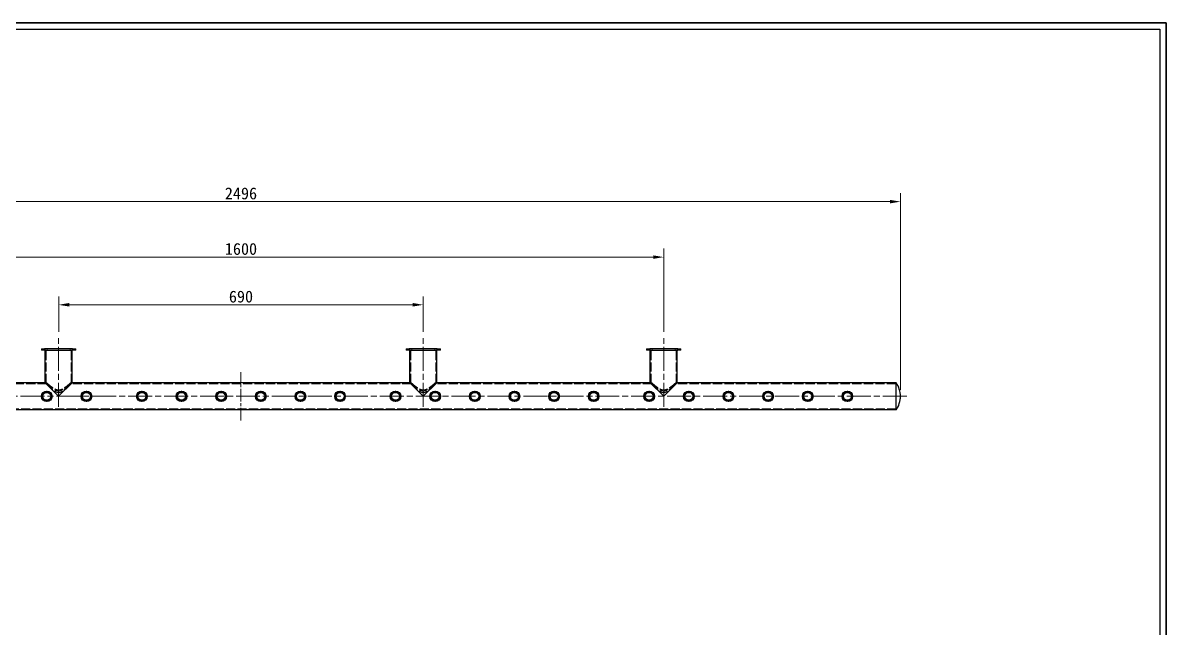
# Model space of a CAD drawing. Header units: millimetres. Extents: x 48 to 3316, y 44 to 2332.
# Drawn here: x 1153 to 3316, y 1188 to 2332 of the extents above; entities that cross this region are included whole.
import ezdxf

# ---------------------------------------------------------------- set-up
doc = ezdxf.new("R2010")
doc.units = ezdxf.units.MM
doc.header["$LTSCALE"] = 8
doc.linetypes.add('CHAIN', pattern=[0.3543, 0.2362, -0.0295, 0.0591, -0.0295])
doc.linetypes.add('DASHED', pattern=[0.2067, 0.1654, -0.0413])
for name, color, linetype, lineweight, true_color in [('中心线 (ISO)', 1, 'CHAIN', 18, 0xff0000), ('尺寸 (ISO)', 7, 'Continuous', 18, 0x008000), ('隐藏 (ISO)', 5, 'DASHED', 18, 0x0000ff)]:
    doc.layers.add(name, color=color, linetype=linetype, lineweight=lineweight, true_color=true_color)
doc.layers.add('可见 (ISO)', color=7, linetype='Continuous', lineweight=25)
doc.layers.add('图框 (ISO)', color=7, linetype='Continuous', lineweight=35)
doc.styles.add('文本样式74', font='SimSun.ttf')
doc.styles.add('最新国标', font='simfang.ttf')
doc.dimstyles.new('默认 (GB)', dxfattribs={"dimscale": 8, "dimtxt": 2.8, "dimasz": 2.5, "dimexe": 2, "dimexo": 1.5, "dimgap": 0.5, "dimtad": 1, "dimtoh": 1, "dimdsep": 46, "dimtxsty": '最新国标', "dimcen": 0.09, "dimdle": 10, "dimclrd": 256, "dimclre": 256, "dimclrt": 256, "dimaunit": 1, "dimadec": 3, "dimazin": 2, "dimtfac": 0.535714, "dimtdec": 3, "dimtmove": 0, "dimatfit": 3, "dimfxl": 0, "dimtolj": 1, "dimlwd": -1, "dimlwe": -1, "dimarcsym": 0})

# ---------------------------------------------------------------- blocks, each defined once
blk = doc.blocks.new('图框 最新国标')
at = {"layer": '图框 (ISO)'}
for p, q in [((6, 291.5), (414.5, 291.5)), ((414.5, 291.5), (414.5, 5.5))]:
    blk.add_line(p, q, dxfattribs=at)
at = {"layer": '图框 (ISO)', "color": 7, "linetype": 'Continuous', "lineweight": 25}
for p, q in [((18, 290), (413, 290)), ((18, 290), (413, 290)), ((413, 290), (413, 7)), ((413, 290), (413, 7))]:
    blk.add_line(p, q, dxfattribs=at)
at = {"layer": '图框 (ISO)', "style": '文本样式74'}
blk.add_attdef('零件代号_001', (44.43, 287.25), '', height=2.5, rotation=180, dxfattribs=at)
blk = doc.blocks.new('*D5')
at = {"layer": 'Defpoints', "color": 0, "transparency": 16777216}
for p in [(1910.3, 1799.1), (1220.3, 1736.1), (1910.3, 1736.1)]:
    blk.add_point(p, dxfattribs=at)
at = {"layer": '尺寸 (ISO)', "color": 116, "true_color": 0x00803f, "transparency": 16777216}
for p, q in [((1220.3, 1748.1), (1220.3, 1815.1)), ((1240.3, 1799.1), (1890.3, 1799.1)), ((1910.3, 1748.1), (1910.3, 1815.1))]:
    blk.add_line(p, q, dxfattribs=at)
for points in [[(1240.3, 1802.5), (1240.3, 1795.8), (1220.3, 1799.1)], [(1890.3, 1802.5), (1890.3, 1795.8), (1910.3, 1799.1)]]:
    blk.add_solid(points, dxfattribs=at)
at = {"layer": '尺寸 (ISO)', "transparency": 16777216, "insert": (1565.3, 1814.5), "char_height": 22.4, "attachment_point": 5, "style": '最新国标'}
blk.add_mtext('\\A1;690', dxfattribs=at)
blk = doc.blocks.new('*D6')
at = {"layer": 'Defpoints', "color": 0, "transparency": 16777216}
for p in [(2365.3, 1889.3), (765.3, 1736.1), (2365.3, 1736.1)]:
    blk.add_point(p, dxfattribs=at)
at = {"layer": '尺寸 (ISO)', "color": 116, "true_color": 0x00803f, "transparency": 16777216}
for p, q in [((765.3, 1748.1), (765.3, 1905.3)), ((2365.3, 1748.1), (2365.3, 1905.3)), ((785.3, 1889.3), (2345.3, 1889.3))]:
    blk.add_line(p, q, dxfattribs=at)
for points in [[(785.3, 1892.6), (785.3, 1885.9), (765.3, 1889.3)], [(2345.3, 1892.6), (2345.3, 1885.9), (2365.3, 1889.3)]]:
    blk.add_solid(points, dxfattribs=at)
at = {"layer": '尺寸 (ISO)', "transparency": 16777216, "insert": (1565.3, 1904.6), "char_height": 22.4, "attachment_point": 5, "style": '最新国标'}
blk.add_mtext('\\A1;1600', dxfattribs=at)
blk = doc.blocks.new('*D7')
at = {"layer": 'Defpoints', "color": 0, "transparency": 16777216}
for p in [(317.3, 1994.1), (317.3, 1626.1), (2813.3, 1626.1)]:
    blk.add_point(p, dxfattribs=at)
at = {"layer": '尺寸 (ISO)', "color": 116, "true_color": 0x00803f, "transparency": 16777216}
for p, q in [((317.3, 1638.1), (317.3, 2010.1)), ((2793.3, 1994.1), (337.3, 1994.1)), ((2813.3, 1638.1), (2813.3, 2010.1))]:
    blk.add_line(p, q, dxfattribs=at)
for points in [[(337.3, 1997.5), (337.3, 1990.8), (317.3, 1994.1)], [(2793.3, 1997.5), (2793.3, 1990.8), (2813.3, 1994.1)]]:
    blk.add_solid(points, dxfattribs=at)
at = {"layer": '尺寸 (ISO)', "transparency": 16777216, "insert": (1565.3, 2009.5), "char_height": 22.4, "attachment_point": 5, "style": '最新国标'}
blk.add_mtext('\\A1;2496', dxfattribs=at)

msp = doc.modelspace()

# ---------------------------------------------------------------- linework, layer by layer
at = {"layer": '中心线 (ISO)', "ltscale": 23.990969}
for p, q in [((1220.267, 1606.13), (1220.267, 1736.13)), ((1910.267, 1606.13), (1910.267, 1736.13)), ((2365.267, 1606.13), (2365.267, 1736.13)), ((2825.267, 1626.13), (305.267, 1626.13))]:
    msp.add_line(p, q, dxfattribs=at)
at = {"layer": '中心线 (ISO)', "ltscale": 12.639884}
msp.add_line((1565.267, 1580.63), (1565.267, 1671.63), dxfattribs=at)
at = {"layer": '可见 (ISO)'}
for p, q in [((1187.767, 1716.13), (1193.767, 1716.13)), ((1187.767, 1716.13), (1187.767, 1713.13)), ((1193.767, 1713.13), (1187.767, 1713.13)), ((1246.767, 1716.13), (1193.767, 1716.13)), ((1193.767, 1713.13), (1246.767, 1713.13)), ((1194.767, 1651.63), (1194.767, 1713.13)), ((1245.767, 1651.63), (1245.767, 1713.13)), ((1246.767, 1716.13), (1252.767, 1716.13)), ((1252.767, 1713.13), (1246.767, 1713.13)), ((1252.767, 1713.13), (1252.767, 1716.13)), ((1877.767, 1716.13), (1883.767, 1716.13)), ((1877.767, 1716.13), (1877.767, 1713.13)), ((1883.767, 1713.13), (1877.767, 1713.13)), ((1936.767, 1716.13), (1883.767, 1716.13)), ((1883.767, 1713.13), (1936.767, 1713.13)), ((1884.767, 1651.63), (1884.767, 1713.13)), ((1935.767, 1651.63), (1935.767, 1713.13)), ((1936.767, 1716.13), (1942.767, 1716.13)), ((1942.767, 1713.13), (1936.767, 1713.13)), ((1942.767, 1713.13), (1942.767, 1716.13)), ((2332.767, 1716.13), (2338.767, 1716.13)), ((2332.767, 1716.13), (2332.767, 1713.13)), ((2338.767, 1713.13), (2332.767, 1713.13)), ((2391.767, 1716.13), (2338.767, 1716.13)), ((2338.767, 1713.13), (2391.767, 1713.13)), ((2339.767, 1651.63), (2339.767, 1713.13)), ((2390.767, 1651.63), (2390.767, 1713.13)), ((2391.767, 1716.13), (2397.767, 1716.13)), ((2397.767, 1713.13), (2391.767, 1713.13)), ((2397.767, 1713.13), (2397.767, 1716.13)), ((1194.767, 1651.63), (790.767, 1651.63)), ((1220.267, 1626.13), (1194.767, 1651.63)), ((1245.767, 1651.63), (1220.267, 1626.13)), ((1884.767, 1651.63), (1245.767, 1651.63)), ((1910.267, 1626.13), (1884.767, 1651.63)), ((1935.767, 1651.63), (1910.267, 1626.13)), ((2339.767, 1651.63), (1935.767, 1651.63)), ((2365.267, 1626.13), (2339.767, 1651.63)), ((2390.767, 1651.63), (2365.267, 1626.13)), ((2805.267, 1651.63), (2390.767, 1651.63)), ((2805.267, 1600.63), (2805.267, 1651.63)), ((2805.267, 1600.63), (2805.267, 1651.63)), ((2805.267, 1600.63), (325.267, 1600.63))]:
    msp.add_line(p, q, dxfattribs=at)
for centre, radius in [((1197.767, 1626.13), 10), ((1197.767, 1626.13), 9.5), ((1197.767, 1626.13), 9), ((1197.767, 1626.13), 7.5), ((1272.767, 1626.13), 10), ((1272.767, 1626.13), 9.5), ((1272.767, 1626.13), 9), ((1272.767, 1626.13), 7.5), ((1377.767, 1626.13), 10), ((1377.767, 1626.13), 9.5), ((1377.767, 1626.13), 9), ((1377.767, 1626.13), 7.5), ((1452.767, 1626.13), 10), ((1452.767, 1626.13), 9.5), ((1452.767, 1626.13), 9), ((1452.767, 1626.13), 7.5), ((1527.767, 1626.13), 10), ((1527.767, 1626.13), 9.5), ((1527.767, 1626.13), 9), ((1527.767, 1626.13), 7.5), ((1602.767, 1626.13), 10), ((1602.767, 1626.13), 9.5), ((1602.767, 1626.13), 9), ((1602.767, 1626.13), 7.5), ((1677.767, 1626.13), 10), ((1677.767, 1626.13), 9.5), ((1677.767, 1626.13), 9), ((1677.767, 1626.13), 7.5), ((1752.767, 1626.13), 10), ((1752.767, 1626.13), 9.5), ((1752.767, 1626.13), 9), ((1752.767, 1626.13), 7.5), ((1857.767, 1626.13), 10), ((1857.767, 1626.13), 9.5), ((1857.767, 1626.13), 9), ((1857.767, 1626.13), 7.5), ((1932.767, 1626.13), 10), ((1932.767, 1626.13), 9.5), ((1932.767, 1626.13), 9), ((1932.767, 1626.13), 7.5), ((2007.767, 1626.13), 10), ((2007.767, 1626.13), 9.5), ((2007.767, 1626.13), 9), ((2007.767, 1626.13), 7.5), ((2082.767, 1626.13), 10), ((2082.767, 1626.13), 9.5), ((2082.767, 1626.13), 9), ((2082.767, 1626.13), 7.5), ((2157.767, 1626.13), 10), ((2157.767, 1626.13), 9.5), ((2157.767, 1626.13), 9), ((2157.767, 1626.13), 7.5), ((2232.767, 1626.13), 10), ((2232.767, 1626.13), 9.5), ((2232.767, 1626.13), 9), ((2232.767, 1626.13), 7.5), ((2337.767, 1626.13), 10), ((2337.767, 1626.13), 9.5), ((2337.767, 1626.13), 9), ((2337.767, 1626.13), 7.5), ((2412.767, 1626.13), 10), ((2412.767, 1626.13), 9.5), ((2412.767, 1626.13), 9), ((2412.767, 1626.13), 7.5), ((2487.767, 1626.13), 10), ((2487.767, 1626.13), 9.5), ((2487.767, 1626.13), 9), ((2487.767, 1626.13), 7.5), ((2562.767, 1626.13), 10), ((2562.767, 1626.13), 9.5), ((2562.767, 1626.13), 9), ((2562.767, 1626.13), 7.5), ((2637.767, 1626.13), 10), ((2637.767, 1626.13), 9.5), ((2637.767, 1626.13), 9), ((2637.767, 1626.13), 7.5), ((2712.767, 1626.13), 10), ((2712.767, 1626.13), 9.5), ((2712.767, 1626.13), 9), ((2712.767, 1626.13), 7.5)]:
    msp.add_circle(centre, radius, dxfattribs=at)
for centre, start, end in [((2765.267, 1625.076), 1.257824, 33.578117), ((2765.267, 1627.184), 326.421883, 358.742176)]:
    msp.add_arc(centre, 48.012, start, end, dxfattribs=at)
at = {"layer": '隐藏 (ISO)', "ltscale": 0.714161}
for p, q in [((1191.967, 1713.13), (1191.967, 1716.13)), ((1194.767, 1716.13), (1194.767, 1713.13)), ((1194.767, 1713.13), (1194.767, 1716.13)), ((1198.567, 1713.13), (1198.567, 1716.13)), ((1241.967, 1713.13), (1241.967, 1716.13)), ((1245.767, 1716.13), (1245.767, 1713.13)), ((1245.767, 1713.13), (1245.767, 1716.13)), ((1248.567, 1713.13), (1248.567, 1716.13)), ((1881.967, 1713.13), (1881.967, 1716.13)), ((1884.767, 1716.13), (1884.767, 1713.13)), ((1884.767, 1713.13), (1884.767, 1716.13)), ((1888.567, 1713.13), (1888.567, 1716.13)), ((1931.967, 1713.13), (1931.967, 1716.13)), ((1935.767, 1716.13), (1935.767, 1713.13)), ((1935.767, 1713.13), (1935.767, 1716.13)), ((1938.567, 1713.13), (1938.567, 1716.13)), ((2336.967, 1713.13), (2336.967, 1716.13)), ((2339.767, 1716.13), (2339.767, 1713.13)), ((2339.767, 1713.13), (2339.767, 1716.13)), ((2343.567, 1713.13), (2343.567, 1716.13)), ((2386.967, 1713.13), (2386.967, 1716.13)), ((2390.767, 1716.13), (2390.767, 1713.13)), ((2390.767, 1713.13), (2390.767, 1716.13)), ((2393.567, 1713.13), (2393.567, 1716.13)), ((1197.767, 1651.63), (1194.767, 1651.63)), ((1245.767, 1651.63), (1242.767, 1651.63)), ((1887.767, 1651.63), (1884.767, 1651.63)), ((1935.767, 1651.63), (1932.767, 1651.63)), ((2342.767, 1651.63), (2339.767, 1651.63)), ((2390.767, 1651.63), (2387.767, 1651.63))]:
    msp.add_line(p, q, dxfattribs=at)
at = {"layer": '隐藏 (ISO)', "ltscale": 13.001935}
for p, q in [((1196.767, 1651.63), (1196.767, 1716.13)), ((1243.767, 1651.63), (1243.767, 1716.13)), ((1886.767, 1651.63), (1886.767, 1716.13)), ((1933.767, 1651.63), (1933.767, 1716.13)), ((2341.767, 1651.63), (2341.767, 1716.13)), ((2388.767, 1651.63), (2388.767, 1716.13)), ((1887.767, 1649.63), (1242.767, 1649.63))]:
    msp.add_line(p, q, dxfattribs=at)
at = {"layer": '隐藏 (ISO)', "ltscale": 13.049678}
for p, q in [((1197.767, 1649.63), (787.767, 1649.63)), ((2342.767, 1649.63), (1932.767, 1649.63))]:
    msp.add_line(p, q, dxfattribs=at)
at = {"layer": '隐藏 (ISO)', "ltscale": 0.476074}
for p, q in [((1196.767, 1651.63), (1194.767, 1651.63)), ((1197.767, 1649.63), (1197.767, 1651.63)), ((1242.767, 1649.63), (1242.767, 1651.63)), ((1245.767, 1651.63), (1243.767, 1651.63)), ((1886.767, 1651.63), (1884.767, 1651.63)), ((1887.767, 1649.63), (1887.767, 1651.63)), ((1932.767, 1649.63), (1932.767, 1651.63)), ((1935.767, 1651.63), (1933.767, 1651.63)), ((2341.767, 1651.63), (2339.767, 1651.63)), ((2342.767, 1649.63), (2342.767, 1651.63)), ((2387.767, 1649.63), (2387.767, 1651.63)), ((2390.767, 1651.63), (2388.767, 1651.63))]:
    msp.add_line(p, q, dxfattribs=at)
at = {"layer": '隐藏 (ISO)', "ltscale": 13.288391}
msp.add_line((2805.267, 1649.63), (2387.767, 1649.63), dxfattribs=at)
at = {"layer": '隐藏 (ISO)', "ltscale": 13.041375}
msp.add_line((2805.267, 1602.63), (325.267, 1602.63), dxfattribs=at)
at = {"layer": '隐藏 (ISO)', "ltscale": 16.148729}
for centre in [(1197.767, 1626.13), (1272.767, 1626.13), (1377.767, 1626.13), (1452.767, 1626.13), (1527.767, 1626.13), (1602.767, 1626.13), (1677.767, 1626.13), (1752.767, 1626.13), (1857.767, 1626.13), (1932.767, 1626.13), (2007.767, 1626.13), (2082.767, 1626.13), (2157.767, 1626.13), (2232.767, 1626.13), (2337.767, 1626.13), (2412.767, 1626.13), (2487.767, 1626.13), (2562.767, 1626.13), (2637.767, 1626.13), (2712.767, 1626.13)]:
    msp.add_circle(centre, 8.5, dxfattribs=at)
at = {"layer": '隐藏 (ISO)', "ltscale": 6.19681}
for centre, start, end in [((2765.267, 1625.076), 1.27106, 32.658904), ((2765.267, 1627.184), 327.341096, 358.72894)]:
    msp.add_arc(centre, 47.512, start, end, dxfattribs=at)
at = {"layer": '隐藏 (ISO)', "ltscale": 12.304975}
for points in [[(1243.767, 1651.63), (1243.767, 1651.63), (1243.603, 1651.478), (1242.951, 1650.879), (1242.463, 1650.432), (1241.221, 1649.303), (1240.466, 1648.621), (1238.779, 1647.118), (1237.846, 1646.298), (1235.829, 1644.566), (1234.661, 1643.583), (1232.161, 1641.586), (1230.83, 1640.571), (1228.055, 1638.684), (1226.619, 1637.813), (1223.597, 1636.486), (1222.013, 1636.029), (1218.521, 1636.029), (1216.937, 1636.486), (1213.915, 1637.813), (1212.479, 1638.684), (1209.704, 1640.571), (1208.374, 1641.586), (1205.874, 1643.583), (1204.705, 1644.566), (1202.688, 1646.298), (1201.756, 1647.118), (1200.068, 1648.621), (1199.313, 1649.303), (1198.071, 1650.432), (1197.584, 1650.879), (1196.931, 1651.478), (1196.767, 1651.63), (1196.767, 1651.63)], [(1933.767, 1651.63), (1933.767, 1651.63), (1933.603, 1651.478), (1932.951, 1650.879), (1932.463, 1650.432), (1931.221, 1649.303), (1930.466, 1648.621), (1928.779, 1647.118), (1927.846, 1646.298), (1925.829, 1644.566), (1924.661, 1643.583), (1922.161, 1641.586), (1920.83, 1640.571), (1918.055, 1638.684), (1916.619, 1637.813), (1913.597, 1636.486), (1912.013, 1636.029), (1908.521, 1636.029), (1906.937, 1636.486), (1903.915, 1637.813), (1902.479, 1638.684), (1899.704, 1640.571), (1898.374, 1641.586), (1895.874, 1643.583), (1894.705, 1644.566), (1892.688, 1646.298), (1891.756, 1647.118), (1890.068, 1648.621), (1889.313, 1649.303), (1888.071, 1650.432), (1887.584, 1650.879), (1886.931, 1651.478), (1886.767, 1651.63), (1886.767, 1651.63)], [(2388.767, 1651.63), (2388.767, 1651.63), (2388.603, 1651.478), (2387.951, 1650.879), (2387.463, 1650.432), (2386.221, 1649.303), (2385.466, 1648.621), (2383.779, 1647.118), (2382.846, 1646.298), (2380.829, 1644.566), (2379.661, 1643.583), (2377.161, 1641.586), (2375.83, 1640.571), (2373.055, 1638.684), (2371.619, 1637.813), (2368.597, 1636.486), (2367.013, 1636.029), (2363.521, 1636.029), (2361.937, 1636.486), (2358.915, 1637.813), (2357.479, 1638.684), (2354.704, 1640.571), (2353.374, 1641.586), (2350.874, 1643.583), (2349.705, 1644.566), (2347.688, 1646.298), (2346.756, 1647.118), (2345.068, 1648.621), (2344.313, 1649.303), (2343.071, 1650.432), (2342.584, 1650.879), (2341.931, 1651.478), (2341.767, 1651.63), (2341.767, 1651.63)]]:
    msp.add_open_spline(points, degree=3, knots=[4.00489154, 4.00489154, 4.00489154, 4.00489154, 4.48234867, 4.48234867, 4.9598058, 4.9598058, 5.43726292, 5.43726292, 5.91472005, 5.91472005, 6.43848581, 6.43848581, 6.96225157, 6.96225157, 7.48601732, 7.48601732, 8.00978308, 8.00978308, 8.53354884, 8.53354884, 9.05731459, 9.05731459, 9.58108035, 9.58108035, 10.10484611, 10.10484611, 10.58230323, 10.58230323, 11.05976036, 11.05976036, 11.53721749, 11.53721749, 12.01467462, 12.01467462, 12.01467462, 12.01467462], dxfattribs=at)
at = {"layer": '隐藏 (ISO)', "ltscale": 11.591634}
for points in [[(1242.767, 1651.63), (1242.767, 1651.63), (1242.612, 1651.493), (1241.994, 1650.95), (1241.531, 1650.544), (1240.347, 1649.52), (1239.626, 1648.901), (1238.006, 1647.542), (1237.108, 1646.801), (1235.185, 1645.266), (1234.081, 1644.409), (1231.7, 1642.684), (1230.425, 1641.814), (1227.745, 1640.227), (1226.343, 1639.51), (1223.41, 1638.459), (1221.878, 1638.13), (1218.656, 1638.13), (1217.124, 1638.459), (1214.192, 1639.51), (1212.79, 1640.227), (1210.11, 1641.814), (1208.834, 1642.684), (1206.454, 1644.409), (1205.349, 1645.266), (1203.426, 1646.801), (1202.528, 1647.542), (1200.909, 1648.901), (1200.187, 1649.52), (1199.003, 1650.544), (1198.54, 1650.95), (1197.922, 1651.493), (1197.767, 1651.63), (1197.767, 1651.63)], [(1932.767, 1651.63), (1932.767, 1651.63), (1932.612, 1651.493), (1931.994, 1650.95), (1931.531, 1650.544), (1930.347, 1649.52), (1929.626, 1648.901), (1928.006, 1647.542), (1927.108, 1646.801), (1925.185, 1645.266), (1924.081, 1644.409), (1921.7, 1642.684), (1920.425, 1641.814), (1917.745, 1640.227), (1916.343, 1639.51), (1913.41, 1638.459), (1911.878, 1638.13), (1908.656, 1638.13), (1907.124, 1638.459), (1904.192, 1639.51), (1902.79, 1640.227), (1900.11, 1641.814), (1898.834, 1642.684), (1896.454, 1644.409), (1895.349, 1645.266), (1893.426, 1646.801), (1892.528, 1647.542), (1890.909, 1648.901), (1890.187, 1649.52), (1889.003, 1650.544), (1888.54, 1650.95), (1887.922, 1651.493), (1887.767, 1651.63), (1887.767, 1651.63)], [(2387.767, 1651.63), (2387.767, 1651.63), (2387.612, 1651.493), (2386.994, 1650.95), (2386.531, 1650.544), (2385.347, 1649.52), (2384.626, 1648.901), (2383.006, 1647.542), (2382.108, 1646.801), (2380.185, 1645.266), (2379.081, 1644.409), (2376.7, 1642.684), (2375.425, 1641.814), (2372.745, 1640.227), (2371.343, 1639.51), (2368.41, 1638.459), (2366.878, 1638.13), (2363.656, 1638.13), (2362.124, 1638.459), (2359.192, 1639.51), (2357.79, 1640.227), (2355.11, 1641.814), (2353.834, 1642.684), (2351.454, 1644.409), (2350.349, 1645.266), (2348.426, 1646.801), (2347.528, 1647.542), (2345.909, 1648.901), (2345.187, 1649.52), (2344.003, 1650.544), (2343.54, 1650.95), (2342.922, 1651.493), (2342.767, 1651.63), (2342.767, 1651.63)]]:
    msp.add_open_spline(points, degree=3, knots=[3.74713509, 3.74713509, 3.74713509, 3.74713509, 4.20067796, 4.20067796, 4.65422082, 4.65422082, 5.10776369, 5.10776369, 5.56130656, 5.56130656, 6.04454747, 6.04454747, 6.52778837, 6.52778837, 7.01102927, 7.01102927, 7.49427017, 7.49427017, 7.97751107, 7.97751107, 8.46075198, 8.46075198, 8.94399288, 8.94399288, 9.42723378, 9.42723378, 9.88077665, 9.88077665, 10.33431952, 10.33431952, 10.78786239, 10.78786239, 11.24140526, 11.24140526, 11.24140526, 11.24140526], dxfattribs=at)
at = {"layer": '隐藏 (ISO)', "ltscale": 12.036154}
for points in [[(1197.767, 1649.63), (1197.767, 1649.63), (1197.927, 1649.477), (1198.558, 1648.874), (1199.029, 1648.424), (1200.223, 1647.29), (1200.947, 1646.604), (1202.559, 1645.09), (1203.447, 1644.262), (1205.404, 1642.462), (1206.556, 1641.416), (1208.992, 1639.275), (1210.276, 1638.178), (1212.913, 1636.101), (1214.248, 1635.124), (1216.351, 1633.94), (1217.068, 1633.595), (1218.585, 1633.081), (1219.384, 1632.912), (1221.15, 1632.912), (1221.95, 1633.081), (1223.466, 1633.595), (1224.183, 1633.94), (1226.287, 1635.124), (1227.622, 1636.101), (1230.259, 1638.178), (1231.542, 1639.275), (1233.979, 1641.416), (1235.13, 1642.462), (1237.087, 1644.262), (1237.975, 1645.09), (1239.587, 1646.604), (1240.312, 1647.29), (1241.506, 1648.424), (1241.977, 1648.874), (1242.607, 1649.477), (1242.767, 1649.63), (1242.767, 1649.63)], [(1887.767, 1649.63), (1887.767, 1649.63), (1887.927, 1649.477), (1888.558, 1648.874), (1889.029, 1648.424), (1890.223, 1647.29), (1890.947, 1646.604), (1892.559, 1645.09), (1893.447, 1644.262), (1895.404, 1642.462), (1896.556, 1641.416), (1898.992, 1639.275), (1900.276, 1638.178), (1902.913, 1636.101), (1904.248, 1635.124), (1906.351, 1633.94), (1907.068, 1633.595), (1908.585, 1633.081), (1909.384, 1632.912), (1911.15, 1632.912), (1911.95, 1633.081), (1913.466, 1633.595), (1914.183, 1633.94), (1916.287, 1635.124), (1917.622, 1636.101), (1920.259, 1638.178), (1921.542, 1639.275), (1923.979, 1641.416), (1925.13, 1642.462), (1927.087, 1644.262), (1927.975, 1645.09), (1929.587, 1646.604), (1930.312, 1647.29), (1931.506, 1648.424), (1931.977, 1648.874), (1932.607, 1649.477), (1932.767, 1649.63), (1932.767, 1649.63)], [(2342.767, 1649.63), (2342.767, 1649.63), (2342.927, 1649.477), (2343.558, 1648.874), (2344.029, 1648.424), (2345.223, 1647.29), (2345.947, 1646.604), (2347.559, 1645.09), (2348.447, 1644.262), (2350.404, 1642.462), (2351.556, 1641.416), (2353.992, 1639.275), (2355.276, 1638.178), (2357.913, 1636.101), (2359.248, 1635.124), (2361.351, 1633.94), (2362.068, 1633.595), (2363.585, 1633.081), (2364.384, 1632.912), (2366.15, 1632.912), (2366.95, 1633.081), (2368.466, 1633.595), (2369.183, 1633.94), (2371.287, 1635.124), (2372.622, 1636.101), (2375.259, 1638.178), (2376.542, 1639.275), (2378.979, 1641.416), (2380.13, 1642.462), (2382.087, 1644.262), (2382.975, 1645.09), (2384.587, 1646.604), (2385.312, 1647.29), (2386.506, 1648.424), (2386.977, 1648.874), (2387.607, 1649.477), (2387.767, 1649.63), (2387.767, 1649.63)]]:
    msp.add_open_spline(points, degree=3, knots=[3.96227204, 3.96227204, 3.96227204, 3.96227204, 4.42305127, 4.42305127, 4.88383051, 4.88383051, 5.34460974, 5.34460974, 5.80538897, 5.80538897, 6.33517775, 6.33517775, 6.86496653, 6.86496653, 7.3947553, 7.3947553, 7.65964969, 7.65964969, 7.92454408, 7.92454408, 8.18943846, 8.18943846, 8.45433285, 8.45433285, 8.98412163, 8.98412163, 9.5139104, 9.5139104, 10.04369918, 10.04369918, 10.50447841, 10.50447841, 10.96525765, 10.96525765, 11.42603688, 11.42603688, 11.88681611, 11.88681611, 11.88681611, 11.88681611], dxfattribs=at)

# ---------------------------------------------------------------- block references
at = {"xscale": 8, "yscale": 8, "zscale": 8}
msp.add_blockref('图框 最新国标', (0, 0), dxfattribs=at)

# ---------------------------------------------------------------- dimensions: what is measured, and where the dimension line sits
at = {"layer": '尺寸 (ISO)', "color": 116, "true_color": 0x00803f}
dim = msp.add_linear_dim(base=(317.267, 1994.13), p1=(2813.267, 1626.13), p2=(317.267, 1626.13), angle=180, dimstyle='默认 (GB)', override={"dimgap": 0.5, "dimtoh": 0, "dimdec": 2, "dimtol": 0, "dimlim": 0, "dimtp": 0, "dimtm": 0, "dimtdec": 3, "dimtofl": 0, "dimatfit": 1}, dxfattribs=at)
dim.commit()
dim.dimension.update_dxf_attribs({"geometry": '*D7', "text_midpoint": (1565.267, 1994.13), "dimtype": 160})
for base, p1, p2, picture, middle in [((2365.267, 1889.276), (765.267, 1736.13), (2365.267, 1736.13), '*D6', (1565.267, 1889.276)), ((1910.267, 1799.13), (1220.267, 1736.13), (1910.267, 1736.13), '*D5', (1565.267, 1799.13))]:
    dim = msp.add_linear_dim(base=base, p1=p1, p2=p2, dimstyle='默认 (GB)', override={"dimgap": 0.5, "dimtoh": 0, "dimdec": 2, "dimtol": 0, "dimlim": 0, "dimtp": 0, "dimtm": 0, "dimtdec": 3, "dimtofl": 0, "dimatfit": 1}, dxfattribs=at)
    dim.commit()
    dim.dimension.update_dxf_attribs({"geometry": picture, "text_midpoint": middle, "dimtype": 160})

doc.saveas('drawing.dxf')
